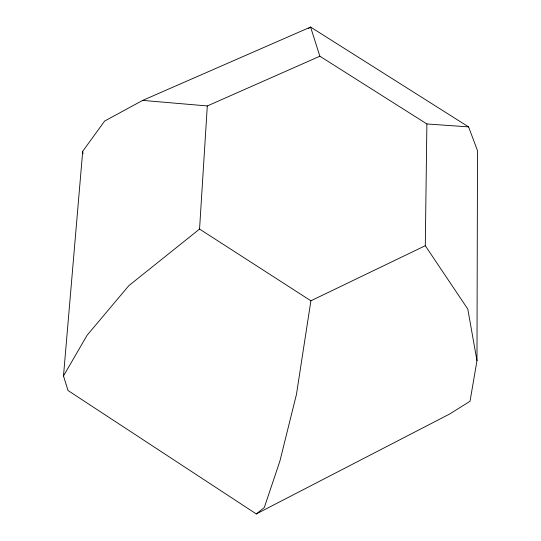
<?xml version="1.0" encoding="UTF-8"?>
<svg xmlns="http://www.w3.org/2000/svg" width="541" height="541" viewBox="0 0 541 541"><rect width="100%" height="100%" fill="white"/><g stroke="black" fill="none" stroke-linecap="round" stroke-linejoin="round"><path stroke-width="0.81" d="M476.973 360.691L477.507 150.709L468.594 126.892L310.568 27.05L142.668 100.396L104.623 121.069L82.705 151.284L63.493 375.954L68.024 390.521L256.292 513.95L449.814 413.939L470.028 401.273L476.973 360.691L467.789 309.053L425.294 245.715L426.883 123.957L319.866 56.223L310.568 27.05L308.58 28.497M63.493 375.954L87.101 335.271L128.805 285.695L199.555 229.066L207.304 105.948L319.866 56.223M425.294 245.715L310.892 300.796L296.441 394.477L279.9 461.074L264.312 507.505L256.292 513.95M426.883 123.957L468.594 126.892M142.668 100.396L207.304 105.948M199.555 229.066L310.892 300.796M82.705 151.284L82.996 153.772"/></g></svg>
